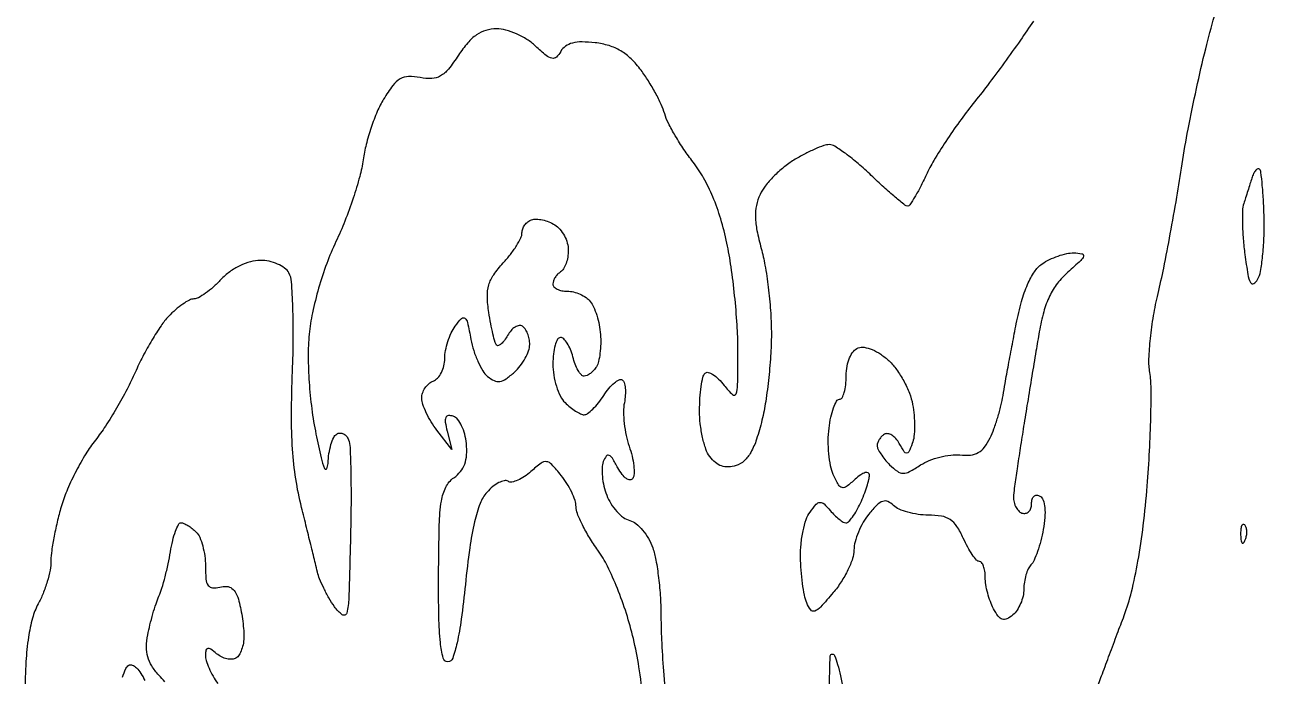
# Model space of a CAD drawing. Extents: x 0 to 102, y 0 to 135.
# Drawn here: x 1.49 to 15.07, y 46.88 to 54.02 of the extents above; entities that cross this region are included whole.
import ezdxf

# ---------------------------------------------------------------- set-up
doc = ezdxf.new("R2010")
doc.units = 0
doc.header["$MEASUREMENT"] = 0

msp = doc.modelspace()

# ---------------------------------------------------------------- linework, layer by layer
for points in [[(12.540182, 54.0594, -0.007954), (12.39772, 53.849258, -0.004599), (12.220074, 53.60088, -0.004595), (12.037203, 53.354883, -0.00769), (11.878404, 53.15188, 0.013646), (11.730282, 52.957807, 0.010777), (11.580448, 52.740232, 0.010929), (11.450039, 52.532069, 0.026433), (11.36544, 52.371513, -0.010349), (11.302319, 52.241769, -0.015732), (11.241675, 52.132055, -0.010346), (11.18757, 52.045197, -0.241012), (11.163092, 52.031183, -0.183963), (11.133542, 52.040872, -0.005003), (11.026866, 52.129046, -0.009736), (10.902833, 52.237876, -0.006446), (10.764511, 52.3674, 0.014355), (10.621676, 52.496972, 0.018869), (10.483764, 52.606302, 0.016586), (10.364527, 52.687772, 0.143252), (10.303319, 52.705484, 0.085413), (10.244261, 52.695145, 0.017317), (10.145051, 52.655708, 0.017797), (10.031546, 52.601078, 0.01584), (9.917625, 52.536478, 0.03411), (9.804744, 52.456619, 0.027163), (9.69436, 52.356188, 0.027906), (9.602036, 52.251446, 0.059856), (9.546096, 52.159608, 0.055933), (9.506774, 52.03925, 0.056277), (9.495217, 51.913423, 0.044173), (9.511579, 51.764091, 0.018896), (9.558415, 51.568646, -0.025851), (9.599864, 51.384417, -0.012115), (9.635275, 51.142565, -0.011968), (9.660233, 50.886659, -0.016445), (9.669569, 50.655682, -0.016976), (9.663352, 50.420561, -0.011284), (9.641001, 50.151733, -0.011365), (9.60744, 49.891479, -0.021691), (9.566722, 49.684622, -0.019499), (9.507301, 49.475395, -0.050592), (9.443929, 49.332264, -0.073638), (9.371159, 49.239446, -0.113366), (9.283643, 49.187804, -0.065085), (9.198626, 49.172567, -0.0936), (9.123085, 49.183158, -0.092223), (9.055815, 49.220775, -0.061482), (8.995196, 49.285302, -0.075843), (8.952008, 49.368263, -0.027378), (8.915958, 49.496606, -0.026408), (8.891261, 49.64375, -0.02838), (8.883, 49.78917, -0.015882), (8.887404, 49.927765, -0.020519), (8.900687, 50.054348, -0.01874), (8.919709, 50.157092, -0.142161), (8.943211, 50.199811, -0.270536), (8.977159, 50.208732, -0.074429), (9.029624, 50.185301, -0.053784), (9.091213, 50.135894, -0.032859), (9.15283, 50.065861, 0.038612), (9.243174, 49.965527, 0.537042), (9.282743, 49.974589, 0.087397), (9.300277, 50.067952, 0.002648), (9.30265, 50.4639, 0.016257), (9.294118, 50.731975, 0.009729), (9.267438, 51.049674, 0.009736), (9.228521, 51.365217, 0.016662), (9.182202, 51.626423, 0.020794), (9.114256, 51.892069, 0.025833), (9.028341, 52.132159, 0.028222), (8.92674, 52.341564, 0.039452), (8.811546, 52.514723, -0.017931), (8.711465, 52.651981, -0.015952), (8.6173, 52.801422, -0.016224), (8.541259, 52.941305, -0.046537), (8.501057, 53.0442, 0.038418), (8.463951, 53.14391, 0.016272), (8.399835, 53.271516, 0.015987), (8.322215, 53.403957, 0.020145), (8.241704, 53.521041, 0.038539), (8.132491, 53.645638, 0.058774), (8.01871, 53.733334, 0.060845), (7.890704, 53.790143, 0.045013), (7.738946, 53.821885, 0.026881), (7.595146, 53.830879, 0.064286), (7.489195, 53.818139, 0.090435), (7.413282, 53.783466, 0.113424), (7.361471, 53.726276, -0.075615), (7.313646, 53.664799, -0.247027), (7.265599, 53.651277, -0.121815), (7.202398, 53.681997, -0.014829), (7.086046, 53.784983, 0.048057), (6.992065, 53.857644, 0.036287), (6.876837, 53.919041, 0.037153), (6.758944, 53.96111, 0.067222), (6.657575, 53.9748, 0.072304), (6.541519, 53.957929, 0.080035), (6.439426, 53.908809, 0.065061), (6.342527, 53.820666, 0.030635), (6.241079, 53.684835, -0.023476), (6.130876, 53.532792, -0.09257), (6.04372, 53.457567, -0.123756), (5.949352, 53.43031, -0.058145), (5.821926, 53.440685, 0.055428), (5.694992, 53.451712, 0.127809), (5.603572, 53.425589, 0.098389), (5.521878, 53.352669, 0.024893), (5.42145, 53.204656, 0.036039), (5.351895, 53.069184, 0.019181), (5.284773, 52.892963, 0.018997), (5.229695, 52.706751, 0.027944), (5.196856, 52.539356, -0.032003), (5.159395, 52.356282, -0.013782), (5.087301, 52.117634, -0.013571), (4.996336, 51.86694, -0.01747), (4.898604, 51.642176, 0.02326), (4.797601, 51.402336, 0.017809), (4.709043, 51.131897, 0.018068), (4.6418, 50.862618, 0.028397), (4.605752, 50.626976, 0.024775), (4.594654, 50.383149, 0.015979), (4.604839, 50.100486, 0.015577), (4.633935, 49.807912, 0.018326), (4.680204, 49.5333, 0.005456), (4.736674, 49.274067, 0.04095), (4.774655, 49.154366, 0.640086), (4.797247, 49.153395, 0.110049), (4.812326, 49.211057, -0.028434), (4.82237, 49.318262, -0.034092), (4.844326, 49.417182, -0.036396), (4.873851, 49.495779, -0.147333), (4.907398, 49.533669, -0.129674), (4.943339, 49.544617, -0.124001), (4.980676, 49.536698, -0.107775), (5.013739, 49.51048, -0.079974), (5.037218, 49.470039, -0.083094), (5.054036, 49.38733, -0.003959), (5.061662, 49.103643, -0.006401), (5.063745, 48.765216, -0.004556), (5.05777, 48.386027, -0.00176), (5.039368, 47.737937, -0.049682), (5.017388, 47.571356, -0.533637), (4.9683, 47.552883, -0.088648), (4.882821, 47.640419, -0.019025), (4.822398, 47.737087, -0.015938), (4.765616, 47.843873, -0.016234), (4.719975, 47.944886, -0.041831), (4.695699, 48.021119, 0.003441), (4.673826, 48.113882, 0.000552), (4.629675, 48.29465, 0.00061), (4.577179, 48.507439, 0.000535), (4.521831, 48.7296, -0.023393), (4.459215, 49.040955, -0.021265), (4.423497, 49.366877, -0.017735), (4.411702, 49.745158, -0.009058), (4.422352, 50.220284, 0.008134), (4.431339, 50.590684, 0.011035), (4.42663, 50.925211, 0.008155), (4.412071, 51.202492, 0.11081), (4.383346, 51.298934, 0.106902), (4.33672, 51.351754, 0.054686), (4.259869, 51.396302, 0.050722), (4.166898, 51.426567, 0.05339), (4.071343, 51.4368, 0.06644), (3.962183, 51.42223, 0.047161), (3.846424, 51.378709, 0.044927), (3.73479, 51.311234, 0.045819), (3.6378, 51.2253, -0.022463), (3.554584, 51.144335, -0.026637), (3.468859, 51.075928, -0.026989), (3.391756, 51.02691, -0.128785), (3.3417, 51.0138, 0.122414), (3.292558, 51.001586, 0.029271), (3.220086, 50.957575, 0.028353), (3.14047, 50.895661, 0.024742), (3.064479, 50.822396, 0.039887), (2.982693, 50.720103, 0.01451), (2.883115, 50.563271, 0.014281), (2.783627, 50.384627, 0.016548), (2.699573, 50.209046, -0.017907), (2.610468, 50.024204, -0.011657), (2.49511, 49.817154, -0.011726), (2.372951, 49.620161, -0.021813), (2.263444, 49.467466, 0.0293), (2.158708, 49.31671, 0.017545), (2.051514, 49.126644, 0.017538), (1.957795, 48.929294, 0.028996), (1.894503, 48.75607, 0.013366), (1.849328, 48.590004, 0.011854), (1.811081, 48.414998, 0.011989), (1.784168, 48.255808, 0.035296), (1.776079, 48.145104, -0.047765), (1.766057, 48.042997, -0.02331), (1.734927, 47.915738, -0.022881), (1.689925, 47.78532, -0.030644), (1.63672, 47.6721, 0.058861), (1.573689, 47.515644, 0.029348), (1.529792, 47.306321, 0.023194), (1.5025, 47.038767, 0.011648), (1.491637, 46.6992, 0.008958)], [(13.237037, 46.7415, -0.001924), (13.296111, 46.903962, -0.000862), (13.374987, 47.117177, -0.000853), (13.459152, 47.342312, -0.001159), (13.535931, 47.5452, 0.031675), (13.61562, 47.802116, 0.015336), (13.686296, 48.139042, 0.013777), (13.745097, 48.531967, 0.010601), (13.788305, 48.963489, 0.006608), (13.813585, 49.349613, 0.007414), (13.827486, 49.721743, 0.006878), (13.830259, 50.038498, 0.038988), (13.81629, 50.206537, -0.050305), (13.807226, 50.356551, -0.01592), (13.823384, 50.580547, -0.015717), (13.857433, 50.8307, -0.016846), (13.906539, 51.072448, 0.00877), (13.968144, 51.352473, 0.003782), (14.040862, 51.727656, 0.003741), (14.112271, 52.128261, 0.004943), (14.170978, 52.4943, -0.010211), (14.236052, 52.874385, -0.006283), (14.327386, 53.319115, -0.006299), (14.428825, 53.756851, -0.0112), (14.524921, 54.114181, -0.008076)], [(8.26397, 46.627397, 0.013601), (8.21861, 46.980447, 0.019246), (8.157689, 47.2914, 0.019277), (8.081266, 47.566998, 0.018247), (7.982605, 47.84107, 0.019114), (7.874143, 48.083781, 0.040811), (7.768609, 48.259816, -0.018466), (7.677039, 48.398157, -0.020754), (7.599668, 48.537699, -0.020544), (7.544129, 48.660843, -0.095944), (7.5294, 48.736894, 0.080061), (7.518319, 48.805652, 0.03015), (7.482068, 48.896454, 0.028931), (7.429937, 48.99234, 0.03122), (7.36827, 49.079043, 0.016379), (7.262827, 49.200874, 0.175545), (7.205688, 49.230409, 0.197276), (7.146313, 49.214613, 0.021502), (7.035201, 49.122428, -0.035946), (6.963606, 49.066436, -0.047088), (6.890673, 49.026807, -0.055249), (6.826781, 49.007515, -0.186216), (6.784637, 49.015417, 0.197535), (6.743692, 49.022174, 0.062804), (6.684488, 49.000431, 0.051589), (6.618036, 48.956846, 0.03793), (6.554112, 48.896162, 0.094288), (6.478779, 48.772609, 0.032323), (6.417584, 48.571152, 0.023441), (6.364614, 48.285583, 0.008895), (6.316579, 47.882957, -0.007653), (6.272181, 47.502794, -0.022796), (6.225995, 47.244806, -0.027092), (6.177791, 47.075195, -0.320252), (6.125115, 47.0376, -0.345916), (6.07319, 47.078406, -0.033095), (6.043642, 47.247993, -0.022346), (6.026461, 47.526324, -0.005371), (6.023583, 47.988838, -0.004608), (6.031106, 48.536549, -0.033277), (6.054665, 48.799124, -0.076051), (6.103323, 48.952172, -0.125694), (6.191195, 49.054465, 0.070681), (6.263229, 49.12186, 0.08169), (6.309441, 49.203608, 0.071784), (6.330745, 49.304467, 0.041031), (6.328604, 49.429162, 0.040531), (6.309933, 49.531646, 0.047165), (6.275477, 49.624458, 0.053433), (6.231485, 49.695174, 0.148538), (6.184121, 49.728461, 0.099021), (6.131738, 49.734793, 0.283205), (6.103302, 49.7141, 0.13736), (6.097272, 49.66269, 0.023737), (6.117292, 49.565776), (6.169042, 49.3641), (6.005102, 49.5756, -0.027835), (5.942219, 49.666783, -0.026552), (5.888767, 49.765803, -0.027545), (5.851114, 49.858238, -0.079721), (5.839281, 49.926099, -0.083632), (5.848056, 49.982875, -0.066943), (5.875229, 50.038571, -0.06736), (5.915932, 50.084781, -0.08716), (5.9643, 50.113794, 0.117565), (6.012858, 50.147047, 0.065381), (6.053923, 50.206343, 0.059561), (6.081748, 50.281141, 0.05936), (6.0912, 50.360475, -0.04772), (6.099548, 50.447744, -0.030541), (6.124939, 50.546444, -0.030592), (6.162047, 50.640986, -0.049085), (6.206057, 50.715537, -0.029236), (6.275727, 50.799981, -0.400268), (6.311968, 50.802196, -0.165226), (6.339957, 50.755804, -0.007482), (6.377496, 50.571008, 0.030423), (6.408452, 50.447859, 0.028925), (6.454542, 50.32722, 0.030179), (6.507869, 50.22556, 0.083852), (6.560326, 50.164625, 0.063852), (6.632317, 50.118967, 0.150103), (6.694695, 50.110197, 0.115004), (6.762116, 50.137699, 0.029823), (6.854187, 50.211536, 0.043919), (6.918324, 50.280736, 0.038541), (6.972564, 50.36305, 0.04049), (7.009862, 50.445539, 0.08614), (7.0218, 50.514319, 0.047769), (7.015917, 50.575756, 0.046709), (6.998476, 50.635445, 0.050584), (6.972849, 50.684825, 0.109795), (6.9424, 50.714487, 0.181328), (6.905696, 50.721729, 0.097047), (6.861808, 50.705338, 0.074815), (6.817344, 50.667867, 0.052792), (6.779545, 50.614434, -0.029196), (6.744909, 50.560229, -0.053479), (6.709833, 50.521333, -0.082981), (6.679724, 50.502265, -0.322312), (6.65942, 50.506905, -0.113899), (6.642734, 50.537758, -0.008731), (6.619084, 50.629819, -0.011624), (6.595101, 50.741927, -0.008594), (6.573603, 50.866925, -0.030938), (6.557662, 51.041077, -0.078209), (6.573687, 51.166902, -0.081146), (6.627091, 51.278964, -0.035203), (6.730828, 51.408028, 0.021994), (6.809826, 51.501168, 0.02521), (6.876578, 51.596872, 0.025508), (6.924292, 51.682651, 0.114652), (6.9372, 51.738204, -0.089747), (6.945122, 51.781985, -0.069408), (6.968264, 51.824688, -0.068645), (7.002531, 51.859865, -0.083597), (7.04295, 51.881665, -0.09341), (7.094066, 51.888948, -0.042757), (7.161126, 51.880167, -0.040354), (7.232287, 51.858441, -0.044254), (7.29675, 51.826064, -0.07864), (7.353403, 51.777286, -0.053357), (7.40131, 51.706713, -0.052663), (7.433836, 51.62634, -0.069941), (7.4448, 51.548343, -0.04159), (7.438543, 51.473252, -0.043698), (7.419949, 51.40151, -0.047856), (7.392689, 51.34309, -0.121847), (7.3602, 51.3099, 0.06081), (7.327839, 51.283995, 0.051032), (7.300451, 51.249589, 0.053229), (7.281801, 51.212319, 0.089642), (7.2756, 51.178007, 0.19072), (7.287633, 51.147607, 0.088324), (7.32226, 51.121785, 0.068144), (7.373652, 51.104267, 0.048145), (7.434441, 51.0984, -0.060429), (7.502041, 51.0902, -0.043977), (7.573775, 51.065684, -0.0446), (7.638703, 51.029676, -0.070761), (7.685714, 50.987026, -0.071271), (7.722586, 50.926945, -0.027317), (7.756603, 50.834756, -0.02638), (7.78313, 50.729168, -0.029342), (7.797241, 50.625055, -0.025443), (7.799848, 50.521535, -0.025034), (7.791968, 50.417718, -0.025849), (7.775819, 50.327696, -0.081275), (7.752475, 50.271129, -0.04498), (7.722829, 50.231598, -0.045435), (7.686683, 50.198153, -0.049496), (7.649754, 50.17516, -0.114999), (7.618178, 50.1678, -0.216398), (7.587503, 50.181728, -0.047478), (7.55284, 50.229928, -0.041262), (7.520137, 50.298307, -0.029439), (7.49466, 50.3793, 0.034719), (7.468247, 50.460269, 0.046776), (7.432792, 50.528672, 0.05533), (7.394168, 50.576216, 0.196992), (7.358588, 50.5908, 0.277487), (7.326581, 50.571555, 0.052403), (7.299978, 50.505596, 0.042635), (7.28162, 50.411885, 0.027064), (7.2756, 50.300743, 0.040521), (7.285406, 50.179937, 0.035644), (7.314652, 50.056838, 0.037349), (7.357504, 49.949292, 0.08308), (7.408543, 49.877743, 0.026232), (7.465065, 49.82686, 0.028795), (7.524937, 49.783852, 0.029952), (7.579846, 49.753465, 0.111856), (7.618093, 49.7448, 0.164611), (7.656257, 49.757715, 0.030898), (7.712764, 49.806715, 0.030096), (7.774313, 49.874874, 0.023571), (7.832804, 49.955574, -0.028234), (7.890365, 50.033454, -0.043776), (7.94914, 50.092813, -0.053915), (8.000988, 50.127915, -0.266284), (8.034908, 50.126793, -0.187553), (8.056934, 50.097603, -0.045275), (8.068284, 50.037, -0.040271), (8.069371, 49.96018, -0.030643), (8.058654, 49.876658, 0.05011), (8.049782, 49.776949, 0.024629), (8.057509, 49.649664, 0.024155), (8.078663, 49.51706, 0.032246), (8.111286, 49.399621, -0.025669), (8.142922, 49.291281, -0.030295), (8.161218, 49.186082, -0.031551), (8.165536, 49.097223, -0.135582), (8.15083, 49.046853, -0.268167), (8.121343, 49.031003, -0.148132), (8.081352, 49.044474, -0.07831), (8.034579, 49.090315, -0.036247), (7.988761, 49.162321, 0.014753), (7.928182, 49.267213, 0.155061), (7.891056, 49.299117, 0.355501), (7.859778, 49.290092, 0.059082), (7.828165, 49.230639, 0.084964), (7.814391, 49.163095, 0.033129), (7.817696, 49.067564, 0.031614), (7.835102, 48.962398, 0.034035), (7.865366, 48.862903, 0.049094), (7.911499, 48.770122, 0.044716), (7.976113, 48.684935, 0.047553), (8.048446, 48.619222, 0.096969), (8.117297, 48.586038, -0.106207), (8.186198, 48.551264, -0.048156), (8.258731, 48.480187, -0.044707), (8.323619, 48.387337, -0.046324), (8.370079, 48.2855, -0.040237), (8.404726, 48.152587, -0.014056), (8.433586, 47.956945, -0.013855), (8.4534, 47.738942, -0.015734), (8.46, 47.529241, 0.012553), (8.466218, 47.281623, 0.00476), (8.486863, 46.936401, 0.004711), (8.516432, 46.561323, 0.005739)], [(3.024202, 46.816709, 0.011503), (2.958396, 46.890685, -0.046106), (2.880287, 46.99177, -0.074051), (2.836157, 47.09115, -0.072751), (2.822455, 47.200354, -0.042944), (2.836423, 47.331298, -0.012879), (2.860878, 47.441771, -0.009688), (2.893232, 47.561943, -0.00981), (2.928087, 47.673835, -0.022158), (2.959839, 47.7567, 0.028826), (2.991712, 47.843321, 0.010469), (3.027148, 47.96939, 0.010341), (3.060256, 48.109282, 0.012143), (3.085645, 48.24315, -0.018401), (3.110282, 48.364725, -0.028506), (3.141282, 48.467208, -0.027632), (3.173944, 48.543191, -0.284732), (3.201713, 48.5604, -0.106375), (3.233084, 48.553649, -0.03168), (3.276627, 48.530578, -0.030206), (3.323523, 48.497734, -0.028514), (3.36708, 48.45888, -0.095467), (3.406136, 48.40118, -0.034714), (3.438778, 48.307499, -0.032893), (3.461112, 48.197395, -0.033603), (3.4686, 48.0861, 0.020734), (3.474534, 47.94307, 0.130112), (3.498822, 47.874778, 0.231673), (3.545878, 47.848146, 0.079034), (3.626149, 47.856041, -0.081326), (3.701266, 47.863083, -0.143275), (3.759282, 47.84168, -0.12008), (3.803297, 47.788755, -0.048313), (3.836494, 47.70007, -0.018551), (3.856813, 47.611101, -0.011831), (3.87412, 47.50637, -0.011886), (3.886233, 47.402728, -0.021589), (3.890445, 47.317543, -0.043705), (3.884351, 47.24259, -0.045014), (3.865321, 47.170603, -0.049219), (3.837106, 47.111708, -0.118574), (3.803294, 47.07761, -0.126816), (3.760403, 47.064281, -0.067771), (3.70474, 47.069099, -0.06058), (3.645478, 47.090241, -0.05732), (3.591794, 47.125276, 0.020279), (3.527081, 47.174693, 0.187738), (3.493492, 47.182929, 0.32121), (3.474101, 47.164782, 0.049266), (3.4686, 47.109083, 0.077129), (3.477698, 47.050455, 0.02548), (3.50839, 46.968629, 0.024682), (3.552212, 46.879994, 0.025631), (3.604057, 46.797256, 0.019776)], [(2.55871, 46.867844, -0.022622), (2.596431, 46.961948, -0.148772), (2.629601, 46.999627, -0.253812), (2.666334, 47.001703, -0.081521), (2.712843, 46.969654, -0.058314), (2.761679, 46.910272, -0.036073), (2.80502, 46.83087, 0.040273)], [(10.309168, 46.675054, -0.012555), (10.308441, 46.909239, -0.006196), (10.315048, 47.101224, -0.401056), (10.337166, 47.122296, -0.311326), (10.362779, 47.104574, -0.017577), (10.3954, 47.008313, -0.021905), (10.427087, 46.883053, -0.013782), (10.453586, 46.734403, -0.023659)]]:
    msp.add_lwpolyline(points, format="xyb")
for points in [[(15.01774, 52.43666, 0.30626), (14.999101, 52.440264, 0.117273), (14.976792, 52.423764, 0.065443), (14.953704, 52.387726, 0.032668), (14.933891, 52.337209, 0.000044), (14.913764, 52.274019, 0.000026), (14.889749, 52.198589, 0.000026), (14.865783, 52.123285, 0.000045), (14.845817, 52.060516, 0.068615), (14.832202, 51.981613, 0.01392), (14.831345, 51.839265, 0.014437), (14.839812, 51.672387, 0.01308), (14.858036, 51.500666, 0.007763), (14.890601, 51.281351, 0.077081), (14.919498, 51.193207, 0.433085), (14.954259, 51.183108, 0.132247), (14.997211, 51.227123, 0.083901), (15.028795, 51.315621, 0.016793), (15.052561, 51.4821, 0.017317), (15.067152, 51.680016, 0.015391), (15.068841, 51.886425, 0.007055), (15.061548, 52.084976, 0.010447), (15.049068, 52.258711, 0.005954), (15.033904, 52.403276, 0.168821)], [(12.983774, 51.518727, -0.040534), (13.073123, 51.510068, -0.450775), (13.089606, 51.48295, -0.131439), (13.059294, 51.434838, -0.006418), (12.918239, 51.30749, 0.048913), (12.803921, 51.18515, 0.051666), (12.717926, 51.045054, 0.044748), (12.653736, 50.873401, 0.024667), (12.604997, 50.654513, 0.001032), (12.569077, 50.442337, 0.000479), (12.523269, 50.166688, 0.000475), (12.475712, 49.8771, 0.000662), (12.433749, 49.6179, 0.001663), (12.396274, 49.37939, 0.001937), (12.362292, 49.152471, 0.001717), (12.334948, 48.960297, 0.011677), (12.323991, 48.865062, 0.063457), (12.326272, 48.800904, 0.067581), (12.344679, 48.740813, 0.075606), (12.375729, 48.693743, 0.126208), (12.41505, 48.667662, 0.131096), (12.455284, 48.664685, 0.146379), (12.489736, 48.682513, 0.12283), (12.512842, 48.719522, 0.078584), (12.5208, 48.769843, -0.065137), (12.527373, 48.820087, -0.147027), (12.547311, 48.852449, -0.197171), (12.577282, 48.862962, -0.126054), (12.612998, 48.851804, -0.173282), (12.647789, 48.808255, -0.058377), (12.665333, 48.72764, -0.044972), (12.666179, 48.618944, -0.024885), (12.648714, 48.487262, -0.018058), (12.621361, 48.363623, -0.019976), (12.585907, 48.246438, -0.019796), (12.547943, 48.149513, -0.089647), (12.514217, 48.09933, 0.085347), (12.484245, 48.055545, 0.035827), (12.459117, 47.988454, 0.03412), (12.441954, 47.911165, 0.037594), (12.4362, 47.834739, -0.057074), (12.427278, 47.756834, -0.043503), (12.400656, 47.675134, -0.044545), (12.361548, 47.601987, -0.074653), (12.3152, 47.550096, -0.057308), (12.249841, 47.50744, -0.196919), (12.200316, 47.503725, -0.158368), (12.155359, 47.536374, -0.034304), (12.1037, 47.618776, -0.035318), (12.069026, 47.696257, -0.023213), (12.039784, 47.789539, -0.023369), (12.019702, 47.883476, -0.040996), (12.0132, 47.962638, 0.034796), (12.008536, 48.029575, 0.052963), (11.994415, 48.086064, 0.069064), (11.973778, 48.124877, 0.240533), (11.949252, 48.1374, -0.217168), (11.918022, 48.151636, -0.027084), (11.871088, 48.211954, -0.027924), (11.820653, 48.293983, -0.01968), (11.772961, 48.3912, 0.038958), (11.702952, 48.521013, 0.104077), (11.629392, 48.595389, 0.105544), (11.532754, 48.633228, 0.040745), (11.388529, 48.645, -0.034765), (11.276474, 48.652801, -0.033182), (11.164781, 48.676064, -0.03497), (11.069088, 48.710086, -0.091648), (11.008915, 48.75075, 0.088633), (10.946999, 48.793134, 0.191691), (10.890304, 48.795669, 0.11499), (10.827164, 48.755812, 0.023418), (10.738195, 48.656778, 0.041309), (10.675723, 48.565953, 0.032129), (10.622938, 48.458256, 0.033013), (10.586653, 48.350732, 0.064958), (10.575, 48.261419, -0.08285), (10.559337, 48.16754, -0.030953), (10.508067, 48.043704, -0.02964), (10.434346, 47.91304, -0.031652), (10.347141, 47.794987, -0.008783), (10.209053, 47.636611, -0.117297), (10.14587, 47.593141, -0.33322), (10.100332, 47.60595, -0.069847), (10.056988, 47.682747, -0.04551), (10.032562, 47.76661, -0.014333), (10.011245, 47.895593, -0.014185), (9.995599, 48.041586, -0.015271), (9.988746, 48.18468, -0.029141), (9.994586, 48.327201, -0.027191), (10.016918, 48.471464, -0.02824), (10.050992, 48.59731, -0.077778), (10.093001, 48.67877, -0.023118), (10.160765, 48.76298, -0.196007), (10.203434, 48.784113, -0.213156), (10.2466, 48.768489, -0.027701), (10.31486, 48.694939, 0.024559), (10.362059, 48.643437, 0.029248), (10.411538, 48.599921, 0.030194), (10.456664, 48.568881, 0.136375), (10.487179, 48.5604, 0.206257), (10.516524, 48.573043, 0.030498), (10.558862, 48.623697, 0.030176), (10.603991, 48.693353, 0.021761), (10.64602, 48.775881, 0.014733), (10.683603, 48.865253, 0.015289), (10.71536, 48.955597, 0.015153), (10.738016, 49.035243, 0.061789), (10.7442, 49.085093, 0.288195), (10.730086, 49.107545, 0.187502), (10.69857, 49.11, 0.079216), (10.648579, 49.085785, 0.031607), (10.588845, 49.03823, -0.020254), (10.492212, 48.957649, -0.218568), (10.443837, 48.946618, -0.219138), (10.404012, 48.976123, -0.020363), (10.348163, 49.088568, -0.057466), (10.318051, 49.184063, -0.024667), (10.299192, 49.316606, -0.024013), (10.292824, 49.461282, -0.029144), (10.301274, 49.59675, -0.022024), (10.321468, 49.718313, -0.03394), (10.350553, 49.820808, -0.036593), (10.3835, 49.895082, -0.276793), (10.415056, 49.914, 0.273697), (10.444095, 49.931183, 0.05416), (10.468268, 49.989334, 0.043669), (10.484932, 50.072192, 0.027803), (10.4904, 50.170455, -0.041928), (10.499434, 50.278001, -0.059194), (10.526523, 50.370166, -0.071506), (10.568423, 50.438987, -0.1294), (10.621605, 50.477258, -0.135281), (10.687826, 50.483734, -0.057552), (10.774031, 50.458344, -0.049418), (10.868084, 50.406943, -0.038837), (10.958709, 50.334173, -0.048988), (11.041441, 50.239599, -0.030578), (11.119663, 50.114743, -0.030534), (11.182274, 49.980879, -0.047785), (11.2175, 49.858807, -0.025689), (11.233532, 49.739956, -0.023233), (11.238027, 49.616015, -0.023922), (11.231556, 49.504633, -0.065562), (11.213106, 49.428187, -0.013517), (11.175119, 49.337015, -0.297613), (11.151987, 49.322173, -0.257474), (11.126489, 49.336505, -0.010796), (11.071711, 49.429329, 0.052488), (11.033661, 49.483033, 0.074449), (10.988984, 49.520731, 0.096649), (10.944952, 49.537283, 0.182081), (10.9082, 49.530087, 0.059953), (10.877829, 49.505859, 0.050824), (10.852124, 49.47382, 0.053155), (10.834615, 49.439211, 0.090787), (10.8288, 49.40745, 0.115989), (10.837543, 49.370267, 0.028573), (10.868876, 49.315419, 0.02771), (10.913009, 49.255088, 0.024613), (10.965229, 49.197457, 0.037032), (11.049861, 49.124512, 0.158372), (11.112248, 49.103615, 0.127364), (11.182769, 49.121194, 0.020598), (11.305171, 49.194374, -0.049729), (11.399738, 49.243687, -0.03332), (11.515814, 49.281468, -0.033533), (11.634424, 49.303176, -0.054912), (11.736469, 49.30361, 0.051071), (11.851569, 49.303219, 0.104907), (11.937079, 49.330394, 0.10322), (12.005061, 49.390316, 0.048376), (12.06623, 49.491, 0.024668), (12.108194, 49.590272, 0.013703), (12.149947, 49.714926, 0.01364), (12.185392, 49.843734, 0.021405), (12.208028, 49.9563, -0.005336), (12.230289, 50.088912, -0.00157), (12.267246, 50.291859, -0.001576), (12.310254, 50.519885, -0.001694), (12.353698, 50.742228, -0.01756), (12.411278, 50.986537, -0.03498), (12.476859, 51.174008, -0.045159), (12.551148, 51.311067, -0.093477), (12.635895, 51.397878, -0.039715), (12.715983, 51.444977, -0.029481), (12.81083, 51.48433, -0.030087), (12.905369, 51.510921, -0.057467)], [(14.856113, 48.537488, 0.296942), (14.837597, 48.541397, 0.208169), (14.821976, 48.525954, 0.077125), (14.812609, 48.485347, 0.028489), (14.811679, 48.42645, 0.018894), (14.816674, 48.363311, 0.168741), (14.82863, 48.338628, 0.470617), (14.844048, 48.340087, 0.054073), (14.862791, 48.375337, 0.051402), (14.875992, 48.421603, 0.05415), (14.879158, 48.468772, 0.060344), (14.872461, 48.509829, 0.126455)]]:
    msp.add_lwpolyline(points, format="xyb", close=True)

doc.saveas('drawing.dxf')
